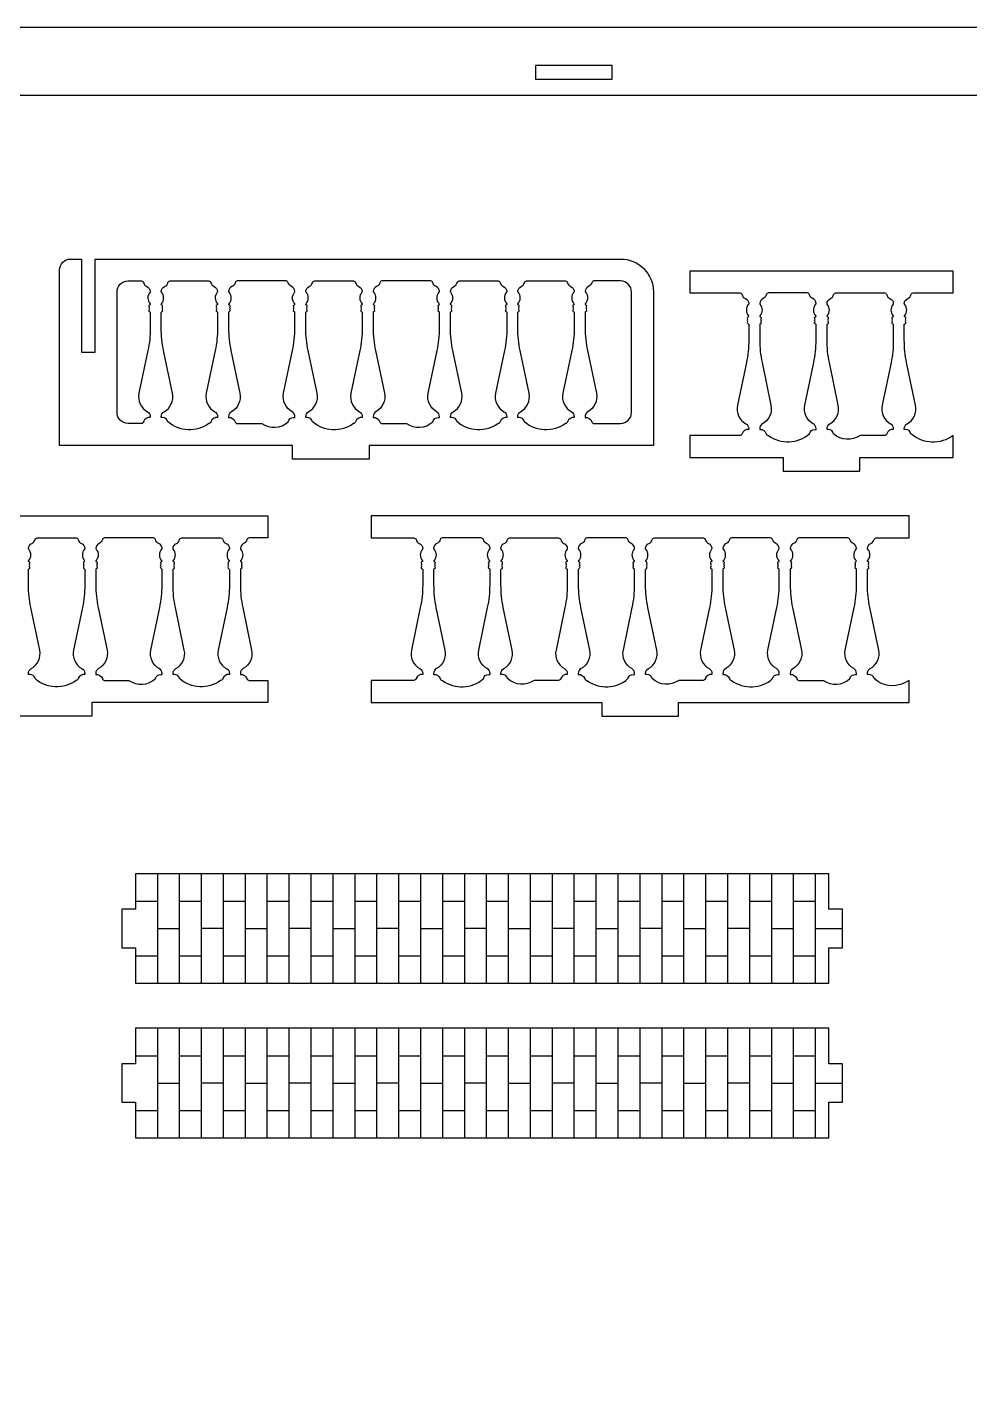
# Model space of a CAD drawing. Extents: x 9591 to 9820, y 1050 to 1177.
# Drawn here: x 9667.24 to 9684.44, y 1120.48 to 1145.18 of the extents above; entities that cross this region are included whole.
import ezdxf

# ---------------------------------------------------------------- set-up
doc = ezdxf.new("R2010")
doc.units = 0
doc.header["$MEASUREMENT"] = 0
doc.layers.add('LAYER_1', color=18, linetype='CONTINUOUS')

msp = doc.modelspace()

# ---------------------------------------------------------------- linework, layer by layer
at = {"layer": 'LAYER_1'}
for points in [[(9651.843, 1143.931), (9651.843, 1120.481), (9650.593, 1120.481), (9650.593, 1145.181), (9703.843, 1145.181), (9703.843, 1120.481), (9702.593, 1120.481), (9702.593, 1143.931)], [(9676.518, 1144.231), (9677.918, 1144.231), (9677.918, 1144.481), (9676.518, 1144.481)], [(9681.869, 1129.735), (9669.219, 1129.735), (9669.219, 1129.085), (9668.969, 1129.085), (9668.969, 1128.385), (9669.219, 1128.385), (9669.219, 1127.735), (9681.869, 1127.735), (9681.869, 1128.385), (9682.119, 1128.385), (9682.119, 1129.085), (9681.869, 1129.085)], [(9681.869, 1126.914), (9669.219, 1126.914), (9669.219, 1126.264), (9668.969, 1126.264), (9668.969, 1125.564), (9669.219, 1125.564), (9669.219, 1124.914), (9681.869, 1124.914), (9681.869, 1125.564), (9682.119, 1125.564), (9682.119, 1126.264), (9681.869, 1126.264)]]:
    msp.add_lwpolyline(points, close=True, dxfattribs=at)
for points in [[(9668.035, 1140.949), (9668.235, 1140.949), (9668.235, 1139.249), (9668.485, 1139.249), (9668.485, 1140.949), (9678.068, 1140.949, -0.414214), (9678.668, 1140.349), (9678.668, 1137.549), (9673.485, 1137.549), (9673.485, 1137.299), (9672.085, 1137.299), (9672.085, 1137.549), (9667.835, 1137.549), (9667.835, 1140.749, -0.414214)], [(9684.138, 1137.33), (9684.138, 1137.73, -0.352171), (9683.365, 1137.761, 0.352171), (9683.267, 1137.84), (9683.244, 1137.84), (9683.244, 1137.856, -0.272519), (9683.296, 1137.944, 0.328849), (9683.45, 1138.281), (9683.287, 1139.059, -0.051698), (9683.244, 1139.469), (9683.244, 1139.755, -0.366837), (9683.253, 1139.765, 0.600564), (9683.265, 1139.802, -0.39765), (9683.265, 1139.815, 0.39765), (9683.265, 1139.846, -0.39765), (9683.265, 1139.859, 0.594353), (9683.253, 1139.896, -0.584261), (9683.247, 1139.912, 0.375636), (9683.249, 1140.124, -0.187098), (9683.244, 1140.138, -0.294683), (9683.306, 1140.227, 0.244569), (9683.365, 1140.298, -0.352171), (9683.404, 1140.33), (9684.138, 1140.33), (9684.138, 1140.73), (9679.331, 1140.73), (9679.331, 1140.33), (9680.247, 1140.33, -0.352171), (9680.286, 1140.298, 0.244569), (9680.345, 1140.227, -0.294683), (9680.406, 1140.138, -0.187098), (9680.402, 1140.124, 0.375636), (9680.403, 1139.912, -0.584261), (9680.398, 1139.896, 0.594353), (9680.386, 1139.859, -0.39765), (9680.386, 1139.846, 0.39765), (9680.386, 1139.815, -0.39765), (9680.386, 1139.802, 0.600564), (9680.398, 1139.765, -0.366837), (9680.406, 1139.755), (9680.406, 1139.469, -0.051698), (9680.364, 1139.059), (9680.201, 1138.281, 0.328849), (9680.355, 1137.944, -0.272519), (9680.406, 1137.856), (9680.406, 1137.84, 0.352171), (9680.286, 1137.761, -0.352171), (9680.247, 1137.73), (9679.331, 1137.73), (9679.331, 1137.33), (9681.035, 1137.33), (9681.035, 1137.08), (9682.435, 1137.08), (9682.435, 1137.33)], [(9669.438, 1138.163, -0.272519), (9669.49, 1138.076), (9669.49, 1138.059, 0.352171), (9669.369, 1137.98, -0.352171), (9669.33, 1137.949), (9669.085, 1137.949, -0.414214), (9668.885, 1138.149), (9668.885, 1140.349, -0.414214), (9669.085, 1140.549), (9669.33, 1140.549, -0.352171), (9669.369, 1140.517, 0.244569), (9669.428, 1140.447, -0.294683), (9669.49, 1140.357, -0.187098), (9669.485, 1140.344, 0.375636), (9669.487, 1140.132, -0.584261), (9669.481, 1140.115, 0.594353), (9669.469, 1140.079, -0.39765), (9669.469, 1140.065, 0.39765), (9669.469, 1140.035, -0.39765), (9669.469, 1140.021, 0.600564), (9669.481, 1139.984, -0.366837), (9669.49, 1139.974), (9669.49, 1139.688, -0.051698), (9669.447, 1139.278), (9669.284, 1138.5, 0.328849)], [(9670.558, 1140.549, -0.352171), (9670.597, 1140.517, 0.244569), (9670.656, 1140.447, -0.294683), (9670.718, 1140.357, -0.187098), (9670.713, 1140.344, 0.375636), (9670.715, 1140.132, -0.584261), (9670.709, 1140.115, 0.594353), (9670.697, 1140.079, -0.39765), (9670.697, 1140.065, 0.39765), (9670.697, 1140.035, -0.39765), (9670.697, 1140.021, 0.600564), (9670.71, 1139.984, -0.366837), (9670.718, 1139.974), (9670.718, 1139.688, -0.051698), (9670.675, 1139.278), (9670.512, 1138.5, 0.328849), (9670.666, 1138.163, -0.272519), (9670.718, 1138.076), (9670.718, 1138.059, 0.352171), (9670.597, 1137.98, -0.352171), (9670.558, 1137.949, -0.352171), (9669.81, 1137.98, 0.352171), (9669.713, 1138.059), (9669.69, 1138.059), (9669.69, 1138.076, -0.272519), (9669.741, 1138.163, 0.328849), (9669.895, 1138.5), (9669.732, 1139.278, -0.051698), (9669.69, 1139.688), (9669.69, 1139.974, -0.366837), (9669.698, 1139.984, 0.600564), (9669.71, 1140.021, -0.39765), (9669.71, 1140.035, 0.39765), (9669.71, 1140.065, -0.39765), (9669.71, 1140.079, 0.594353), (9669.699, 1140.115, -0.584261), (9669.693, 1140.132, 0.375636), (9669.695, 1140.344, -0.187098), (9669.69, 1140.357, -0.294683), (9669.751, 1140.447, 0.244569), (9669.81, 1140.517, -0.352171), (9669.85, 1140.549)], [(9671.523, 1137.949, 0.352171), (9672.007, 1137.98, -0.352171), (9672.105, 1138.059), (9672.128, 1138.059), (9672.128, 1138.076, 0.272519), (9672.076, 1138.163, -0.328849), (9671.922, 1138.5), (9672.085, 1139.278, 0.051698), (9672.128, 1139.688), (9672.128, 1139.974, 0.366837), (9672.119, 1139.984, -0.600564), (9672.107, 1140.021, 0.39765), (9672.107, 1140.035, -0.39765), (9672.107, 1140.065, 0.39765), (9672.107, 1140.079, -0.594353), (9672.119, 1140.115, 0.584261), (9672.125, 1140.132, -0.375636), (9672.123, 1140.344, 0.187098), (9672.128, 1140.357, 0.294683), (9672.066, 1140.447, -0.244569), (9672.007, 1140.517, 0.352171), (9671.968, 1140.549), (9671.078, 1140.549, 0.352171), (9671.039, 1140.517, -0.244569), (9670.979, 1140.447, 0.294683), (9670.918, 1140.357, 0.187098), (9670.923, 1140.344, -0.375636), (9670.921, 1140.132, 0.584261), (9670.927, 1140.115, -0.594353), (9670.939, 1140.079, 0.39765), (9670.939, 1140.065, -0.39765), (9670.939, 1140.035, 0.39765), (9670.939, 1140.021, -0.600564), (9670.926, 1139.984, 0.366837), (9670.918, 1139.974), (9670.918, 1139.688, 0.051698), (9670.961, 1139.278), (9671.124, 1138.5, -0.328849), (9670.969, 1138.163, 0.272519), (9670.918, 1138.076), (9670.918, 1138.059, -0.352171), (9671.039, 1137.98, 0.352171), (9671.078, 1137.949)], [(9673.196, 1140.549, -0.352171), (9673.235, 1140.517, 0.244569), (9673.294, 1140.447, -0.294683), (9673.356, 1140.357, -0.187098), (9673.351, 1140.344, 0.375636), (9673.353, 1140.132, -0.584261), (9673.347, 1140.115, 0.594353), (9673.335, 1140.079, -0.39765), (9673.335, 1140.065, 0.39765), (9673.335, 1140.035, -0.39765), (9673.335, 1140.021, 0.600564), (9673.348, 1139.984, -0.366837), (9673.356, 1139.974), (9673.356, 1139.688, -0.051698), (9673.313, 1139.278), (9673.15, 1138.5, 0.328849), (9673.304, 1138.163, -0.272519), (9673.356, 1138.076), (9673.356, 1138.059, 0.352171), (9673.235, 1137.98, -0.352171), (9673.196, 1137.949, -0.352171), (9672.448, 1137.98, 0.352171), (9672.351, 1138.059), (9672.328, 1138.059), (9672.328, 1138.076, -0.272519), (9672.379, 1138.163, 0.328849), (9672.533, 1138.5), (9672.37, 1139.278, -0.051698), (9672.328, 1139.688), (9672.328, 1139.974, -0.366837), (9672.336, 1139.984, 0.600564), (9672.348, 1140.021, -0.39765), (9672.348, 1140.035, 0.39765), (9672.348, 1140.065, -0.39765), (9672.348, 1140.079, 0.594353), (9672.336, 1140.115, -0.584261), (9672.331, 1140.132, 0.375636), (9672.333, 1140.344, -0.187098), (9672.328, 1140.357, -0.294683), (9672.389, 1140.447, 0.244569), (9672.448, 1140.517, -0.352171), (9672.487, 1140.549)], [(9674.161, 1137.949, 0.352171), (9674.645, 1137.98, -0.352171), (9674.743, 1138.059), (9674.766, 1138.059), (9674.766, 1138.076, 0.272519), (9674.714, 1138.163, -0.328849), (9674.56, 1138.5), (9674.723, 1139.278, 0.051698), (9674.766, 1139.688), (9674.766, 1139.974, 0.366837), (9674.757, 1139.984, -0.600564), (9674.745, 1140.021, 0.39765), (9674.745, 1140.035, -0.39765), (9674.745, 1140.065, 0.39765), (9674.745, 1140.079, -0.594353), (9674.757, 1140.115, 0.584261), (9674.762, 1140.132, -0.375636), (9674.761, 1140.344, 0.187098), (9674.766, 1140.357, 0.294683), (9674.704, 1140.447, -0.244569), (9674.645, 1140.517, 0.352171), (9674.606, 1140.549), (9673.716, 1140.549, 0.352171), (9673.677, 1140.517, -0.244569), (9673.617, 1140.447, 0.294683), (9673.556, 1140.357, 0.187098), (9673.561, 1140.344, -0.375636), (9673.559, 1140.132, 0.584261), (9673.565, 1140.115, -0.594353), (9673.577, 1140.079, 0.39765), (9673.577, 1140.065, -0.39765), (9673.577, 1140.035, 0.39765), (9673.577, 1140.021, -0.600564), (9673.564, 1139.984, 0.366837), (9673.556, 1139.974), (9673.556, 1139.688, 0.051698), (9673.598, 1139.278), (9673.761, 1138.5, -0.328849), (9673.607, 1138.163, 0.272519), (9673.556, 1138.076), (9673.556, 1138.059, -0.352171), (9673.677, 1137.98, 0.352171), (9673.716, 1137.949)], [(9675.873, 1140.517, 0.244569), (9675.932, 1140.447, -0.294683), (9675.994, 1140.357, -0.187098), (9675.989, 1140.344, 0.375636), (9675.991, 1140.132, -0.584261), (9675.985, 1140.115, 0.594353), (9675.973, 1140.079, -0.39765), (9675.973, 1140.065, 0.39765), (9675.973, 1140.035, -0.39765), (9675.973, 1140.021, 0.600564), (9675.985, 1139.984, -0.366837), (9675.994, 1139.974), (9675.994, 1139.688, -0.051698), (9675.951, 1139.278), (9675.788, 1138.5, 0.328849), (9675.942, 1138.163, -0.272519), (9675.994, 1138.076), (9675.994, 1138.059, 0.352171), (9675.873, 1137.98, -0.352171), (9675.834, 1137.949, -0.352171), (9675.086, 1137.98, 0.352171), (9674.989, 1138.059), (9674.966, 1138.059), (9674.966, 1138.076, -0.272519), (9675.017, 1138.163, 0.328849), (9675.171, 1138.5), (9675.008, 1139.278, -0.051698), (9674.966, 1139.688), (9674.966, 1139.974, -0.366837), (9674.974, 1139.984, 0.600564), (9674.986, 1140.021, -0.39765), (9674.986, 1140.035, 0.39765), (9674.986, 1140.065, -0.39765), (9674.986, 1140.079, 0.594353), (9674.974, 1140.115, -0.584261), (9674.969, 1140.132, 0.375636), (9674.97, 1140.344, -0.187098), (9674.966, 1140.357, -0.294683), (9675.027, 1140.447, 0.244569), (9675.086, 1140.517, -0.352171), (9675.125, 1140.549), (9675.834, 1140.549, -0.352171)], [(9676.199, 1140.344, -0.187098), (9676.194, 1140.357, -0.294683), (9676.255, 1140.447, 0.244569), (9676.314, 1140.517, -0.352171), (9676.354, 1140.549), (9677.062, 1140.549, -0.352171), (9677.101, 1140.517, 0.244569), (9677.16, 1140.447, -0.294683), (9677.222, 1140.357, -0.187098), (9677.217, 1140.344, 0.375636), (9677.219, 1140.132, -0.584261), (9677.213, 1140.115, 0.594353), (9677.201, 1140.079, -0.39765), (9677.201, 1140.065, 0.39765), (9677.201, 1140.035, -0.39765), (9677.201, 1140.021, 0.600564), (9677.214, 1139.984, -0.366837), (9677.222, 1139.974), (9677.222, 1139.688, -0.051698), (9677.179, 1139.278), (9677.016, 1138.5, 0.328849), (9677.171, 1138.163, -0.272519), (9677.222, 1138.076), (9677.222, 1138.059, 0.352171), (9677.101, 1137.98, -0.352171), (9677.062, 1137.949, -0.352171), (9676.314, 1137.98, 0.352171), (9676.217, 1138.059), (9676.194, 1138.059), (9676.194, 1138.076, -0.272519), (9676.245, 1138.163, 0.328849), (9676.399, 1138.5), (9676.236, 1139.278, -0.051698), (9676.194, 1139.688), (9676.194, 1139.974, -0.366837), (9676.202, 1139.984, 0.600564), (9676.214, 1140.021, -0.39765), (9676.214, 1140.035, 0.39765), (9676.214, 1140.065, -0.39765), (9676.214, 1140.079, 0.594353), (9676.203, 1140.115, -0.584261), (9676.197, 1140.132, 0.375636)], [(9677.422, 1140.357, 0.187098), (9677.427, 1140.344, -0.375636), (9677.425, 1140.132, 0.584261), (9677.431, 1140.115, -0.594353), (9677.443, 1140.079, 0.39765), (9677.443, 1140.065, -0.39765), (9677.443, 1140.035, 0.39765), (9677.443, 1140.021, -0.600564), (9677.43, 1139.984, 0.366837), (9677.422, 1139.974), (9677.422, 1139.688, 0.051698), (9677.465, 1139.278), (9677.628, 1138.5, -0.328849), (9677.473, 1138.163, 0.272519), (9677.422, 1138.076), (9677.422, 1138.059, -0.352171), (9677.543, 1137.98, 0.352171), (9677.582, 1137.949), (9678.068, 1137.949, 0.414214), (9678.268, 1138.149), (9678.268, 1140.349, 0.414214), (9678.068, 1140.549), (9677.582, 1140.549, 0.352171), (9677.543, 1140.517, -0.244569), (9677.484, 1140.447, 0.294683)], [(9681.475, 1140.33), (9680.766, 1140.33, 0.352171), (9680.727, 1140.298, -0.244569), (9680.668, 1140.227, 0.294683), (9680.607, 1140.138, 0.187098), (9680.611, 1140.124, -0.375636), (9680.61, 1139.912, 0.584261), (9680.615, 1139.896, -0.594353), (9680.627, 1139.859, 0.39765), (9680.627, 1139.846, -0.39765), (9680.627, 1139.815, 0.39765), (9680.627, 1139.802, -0.600564), (9680.615, 1139.765, 0.366837), (9680.606, 1139.755), (9680.606, 1139.469, 0.051698), (9680.649, 1139.059), (9680.812, 1138.281, -0.328849), (9680.658, 1137.944, 0.272519), (9680.606, 1137.856), (9680.606, 1137.84, -0.352171), (9680.727, 1137.761, 0.352171), (9680.766, 1137.73, 0.352171), (9681.514, 1137.761, -0.352171), (9681.612, 1137.84), (9681.635, 1137.84), (9681.635, 1137.856, 0.272519), (9681.583, 1137.944, -0.328849), (9681.429, 1138.281), (9681.592, 1139.059, 0.051698), (9681.635, 1139.469), (9681.635, 1139.755, 0.366837), (9681.626, 1139.765, -0.600564), (9681.614, 1139.802, 0.39765), (9681.614, 1139.815, -0.39765), (9681.614, 1139.846, 0.39765), (9681.614, 1139.859, -0.594353), (9681.626, 1139.896, 0.584261), (9681.632, 1139.912, -0.375636), (9681.63, 1140.124, 0.187098), (9681.635, 1140.138, 0.294683), (9681.573, 1140.227, -0.244569), (9681.514, 1140.298, 0.352171)], [(9682.44, 1137.73, -0.352171), (9681.955, 1137.761, 0.352171), (9681.858, 1137.84), (9681.835, 1137.84), (9681.835, 1137.856, -0.272519), (9681.886, 1137.944, 0.328849), (9682.04, 1138.281), (9681.877, 1139.059, -0.051698), (9681.835, 1139.469), (9681.835, 1139.755, -0.366837), (9681.843, 1139.765, 0.600564), (9681.855, 1139.802, -0.39765), (9681.855, 1139.815, 0.39765), (9681.855, 1139.846, -0.39765), (9681.855, 1139.859, 0.594353), (9681.843, 1139.896, -0.584261), (9681.838, 1139.912, 0.375636), (9681.84, 1140.124, -0.187098), (9681.835, 1140.138, -0.294683), (9681.896, 1140.227, 0.244569), (9681.955, 1140.298, -0.352171), (9681.994, 1140.33), (9682.885, 1140.33, -0.352171), (9682.924, 1140.298, 0.244569), (9682.983, 1140.227, -0.294683), (9683.044, 1140.138, -0.187098), (9683.04, 1140.124, 0.375636), (9683.041, 1139.912, -0.584261), (9683.036, 1139.896, 0.594353), (9683.024, 1139.859, -0.39765), (9683.024, 1139.846, 0.39765), (9683.024, 1139.815, -0.39765), (9683.024, 1139.802, 0.600564), (9683.036, 1139.765, -0.366837), (9683.044, 1139.755), (9683.044, 1139.469, -0.051698), (9683.002, 1139.059), (9682.839, 1138.281, 0.328849), (9682.993, 1137.944, -0.272519), (9683.044, 1137.856), (9683.044, 1137.84, 0.352171), (9682.924, 1137.761, -0.352171), (9682.885, 1137.73)], [(9677.725, 1132.861), (9677.725, 1132.611), (9679.125, 1132.611), (9679.125, 1132.861), (9683.332, 1132.861), (9683.332, 1133.261, -0.352171), (9682.693, 1133.293, 0.352171), (9682.595, 1133.371), (9682.572, 1133.371), (9682.572, 1133.388, -0.272519), (9682.624, 1133.476, 0.328849), (9682.778, 1133.813), (9682.615, 1134.59, -0.051698), (9682.572, 1135.001), (9682.572, 1135.287, -0.366837), (9682.581, 1135.297, 0.600564), (9682.593, 1135.334, -0.39765), (9682.593, 1135.347, 0.39765), (9682.593, 1135.377, -0.39765), (9682.593, 1135.391, 0.594353), (9682.581, 1135.428, -0.584261), (9682.575, 1135.444, 0.375636), (9682.577, 1135.656, -0.187098), (9682.572, 1135.67, -0.294683), (9682.634, 1135.759, 0.244569), (9682.693, 1135.83, -0.352171), (9682.732, 1135.861), (9683.332, 1135.861), (9683.332, 1136.261), (9673.518, 1136.261), (9673.518, 1135.861), (9674.299, 1135.861, -0.352171), (9674.338, 1135.83, 0.244569), (9674.397, 1135.759, -0.294683), (9674.459, 1135.67, -0.187098), (9674.454, 1135.656, 0.375636), (9674.456, 1135.444, -0.584261), (9674.45, 1135.428, 0.594353), (9674.438, 1135.391, -0.39765), (9674.438, 1135.377, 0.39765), (9674.438, 1135.347, -0.39765), (9674.438, 1135.334, 0.600564), (9674.45, 1135.297, -0.366837), (9674.459, 1135.287), (9674.459, 1135.001, -0.051698), (9674.416, 1134.59), (9674.253, 1133.813, 0.328849), (9674.407, 1133.476, -0.272519), (9674.459, 1133.388), (9674.459, 1133.371, 0.352171), (9674.338, 1133.293, -0.352171), (9674.299, 1133.261), (9673.518, 1133.261), (9673.518, 1132.861)], [(9668.136, 1135.861, -0.352171), (9668.175, 1135.83, 0.244569), (9668.234, 1135.759, -0.294683), (9668.296, 1135.67, -0.187098), (9668.291, 1135.656, 0.375636), (9668.293, 1135.444, -0.584261), (9668.287, 1135.428, 0.594353), (9668.275, 1135.391, -0.39765), (9668.275, 1135.377, 0.39765), (9668.275, 1135.347, -0.39765), (9668.275, 1135.334, 0.600564), (9668.287, 1135.297, -0.366837), (9668.296, 1135.287), (9668.296, 1135.001, -0.051698), (9668.253, 1134.59), (9668.09, 1133.813, 0.328849), (9668.244, 1133.476, -0.272519), (9668.296, 1133.388), (9668.296, 1133.371, 0.352171), (9668.175, 1133.293, -0.352171), (9668.136, 1133.261, -0.352171), (9667.388, 1133.293, 0.352171), (9667.291, 1133.371), (9667.268, 1133.371), (9667.268, 1133.388, -0.272519), (9667.319, 1133.476, 0.328849), (9667.473, 1133.813), (9667.31, 1134.59, -0.051698), (9667.268, 1135.001), (9667.268, 1135.287, -0.366837), (9667.276, 1135.297, 0.600564), (9667.288, 1135.334, -0.39765), (9667.288, 1135.347, 0.39765), (9667.288, 1135.377, -0.39765), (9667.288, 1135.391, 0.594353), (9667.276, 1135.428, -0.584261), (9667.271, 1135.444, 0.375636), (9667.272, 1135.656, -0.187098), (9667.268, 1135.67, -0.294683), (9667.329, 1135.759, 0.244569), (9667.388, 1135.83, -0.352171), (9667.427, 1135.861)], [(9669.101, 1133.261, 0.352171), (9669.585, 1133.293, -0.352171), (9669.682, 1133.371), (9669.705, 1133.371), (9669.705, 1133.388, 0.272519), (9669.654, 1133.476, -0.328849), (9669.5, 1133.813), (9669.663, 1134.59, 0.051698), (9669.705, 1135.001), (9669.705, 1135.287, 0.366837), (9669.697, 1135.297, -0.600564), (9669.685, 1135.334, 0.39765), (9669.685, 1135.347, -0.39765), (9669.685, 1135.377, 0.39765), (9669.685, 1135.391, -0.594353), (9669.697, 1135.428, 0.584261), (9669.702, 1135.444, -0.375636), (9669.701, 1135.656, 0.187098), (9669.705, 1135.67, 0.294683), (9669.644, 1135.759, -0.244569), (9669.585, 1135.83, 0.352171), (9669.546, 1135.861), (9668.655, 1135.861, 0.352171), (9668.616, 1135.83, -0.244569), (9668.557, 1135.759, 0.294683), (9668.496, 1135.67, 0.187098), (9668.501, 1135.656, -0.375636), (9668.499, 1135.444, 0.584261), (9668.504, 1135.428, -0.594353), (9668.516, 1135.391, 0.39765), (9668.516, 1135.377, -0.39765), (9668.516, 1135.347, 0.39765), (9668.516, 1135.334, -0.600564), (9668.504, 1135.297, 0.366837), (9668.496, 1135.287), (9668.496, 1135.001, 0.051698), (9668.538, 1134.59), (9668.701, 1133.813, -0.328849), (9668.547, 1133.476, 0.272519), (9668.496, 1133.388), (9668.496, 1133.371, -0.352171), (9668.616, 1133.293, 0.352171), (9668.655, 1133.261)], [(9670.774, 1135.861, -0.352171), (9670.813, 1135.83, 0.244569), (9670.872, 1135.759, -0.294683), (9670.934, 1135.67, -0.187098), (9670.929, 1135.656, 0.375636), (9670.931, 1135.444, -0.584261), (9670.925, 1135.428, 0.594353), (9670.913, 1135.391, -0.39765), (9670.913, 1135.377, 0.39765), (9670.913, 1135.347, -0.39765), (9670.913, 1135.334, 0.600564), (9670.925, 1135.297, -0.366837), (9670.934, 1135.287), (9670.934, 1135.001, -0.051698), (9670.891, 1134.59), (9670.728, 1133.813, 0.328849), (9670.882, 1133.476, -0.272519), (9670.934, 1133.388), (9670.934, 1133.371, 0.352171), (9670.813, 1133.293, -0.352171), (9670.774, 1133.261, -0.352171), (9670.026, 1133.293, 0.352171), (9669.928, 1133.371), (9669.905, 1133.371), (9669.905, 1133.388, -0.272519), (9669.957, 1133.476, 0.328849), (9670.111, 1133.813), (9669.948, 1134.59, -0.051698), (9669.905, 1135.001), (9669.905, 1135.287, -0.366837), (9669.914, 1135.297, 0.600564), (9669.926, 1135.334, -0.39765), (9669.926, 1135.347, 0.39765), (9669.926, 1135.377, -0.39765), (9669.926, 1135.391, 0.594353), (9669.914, 1135.428, -0.584261), (9669.909, 1135.444, 0.375636), (9669.91, 1135.656, -0.187098), (9669.905, 1135.67, -0.294683), (9669.967, 1135.759, 0.244569), (9670.026, 1135.83, -0.352171), (9670.065, 1135.861)], [(9675.527, 1135.861), (9674.818, 1135.861, 0.352171), (9674.779, 1135.83, -0.244569), (9674.72, 1135.759, 0.294683), (9674.659, 1135.67, 0.187098), (9674.664, 1135.656, -0.375636), (9674.662, 1135.444, 0.584261), (9674.667, 1135.428, -0.594353), (9674.679, 1135.391, 0.39765), (9674.679, 1135.377, -0.39765), (9674.679, 1135.347, 0.39765), (9674.679, 1135.334, -0.600564), (9674.667, 1135.297, 0.366837), (9674.659, 1135.287), (9674.659, 1135.001, 0.051698), (9674.701, 1134.59), (9674.864, 1133.813, -0.328849), (9674.71, 1133.476, 0.272519), (9674.659, 1133.388), (9674.659, 1133.371, -0.352171), (9674.779, 1133.293, 0.352171), (9674.818, 1133.261, 0.352171), (9675.566, 1133.293, -0.352171), (9675.664, 1133.371), (9675.687, 1133.371), (9675.687, 1133.388, 0.272519), (9675.635, 1133.476, -0.328849), (9675.481, 1133.813), (9675.644, 1134.59, 0.051698), (9675.687, 1135.001), (9675.687, 1135.287, 0.366837), (9675.678, 1135.297, -0.600564), (9675.666, 1135.334, 0.39765), (9675.666, 1135.347, -0.39765), (9675.666, 1135.377, 0.39765), (9675.666, 1135.391, -0.594353), (9675.678, 1135.428, 0.584261), (9675.684, 1135.444, -0.375636), (9675.682, 1135.656, 0.187098), (9675.687, 1135.67, 0.294683), (9675.625, 1135.759, -0.244569), (9675.566, 1135.83, 0.352171)], [(9676.492, 1133.261, -0.352171), (9676.008, 1133.293, 0.352171), (9675.91, 1133.371), (9675.887, 1133.371), (9675.887, 1133.388, -0.272519), (9675.938, 1133.476, 0.328849), (9676.092, 1133.813), (9675.929, 1134.59, -0.051698), (9675.887, 1135.001), (9675.887, 1135.287, -0.366837), (9675.895, 1135.297, 0.600564), (9675.908, 1135.334, -0.39765), (9675.908, 1135.347, 0.39765), (9675.908, 1135.377, -0.39765), (9675.908, 1135.391, 0.594353), (9675.896, 1135.428, -0.584261), (9675.89, 1135.444, 0.375636), (9675.892, 1135.656, -0.187098), (9675.887, 1135.67, -0.294683), (9675.948, 1135.759, 0.244569), (9676.008, 1135.83, -0.352171), (9676.047, 1135.861), (9676.937, 1135.861, -0.352171), (9676.976, 1135.83, 0.244569), (9677.035, 1135.759, -0.294683), (9677.097, 1135.67, -0.187098), (9677.092, 1135.656, 0.375636), (9677.093, 1135.444, -0.584261), (9677.088, 1135.428, 0.594353), (9677.076, 1135.391, -0.39765), (9677.076, 1135.377, 0.39765), (9677.076, 1135.347, -0.39765), (9677.076, 1135.334, 0.600564), (9677.088, 1135.297, -0.366837), (9677.097, 1135.287), (9677.097, 1135.001, -0.051698), (9677.054, 1134.59), (9676.891, 1133.813, 0.328849), (9677.045, 1133.476, -0.272519), (9677.097, 1133.388), (9677.097, 1133.371, 0.352171), (9676.976, 1133.293, -0.352171), (9676.937, 1133.261)], [(9678.165, 1135.861), (9677.456, 1135.861, 0.352171), (9677.417, 1135.83, -0.244569), (9677.358, 1135.759, 0.294683), (9677.297, 1135.67, 0.187098), (9677.301, 1135.656, -0.375636), (9677.3, 1135.444, 0.584261), (9677.305, 1135.428, -0.594353), (9677.317, 1135.391, 0.39765), (9677.317, 1135.377, -0.39765), (9677.317, 1135.347, 0.39765), (9677.317, 1135.334, -0.600564), (9677.305, 1135.297, 0.366837), (9677.297, 1135.287), (9677.297, 1135.001, 0.051698), (9677.339, 1134.59), (9677.502, 1133.813, -0.328849), (9677.348, 1133.476, 0.272519), (9677.297, 1133.388), (9677.297, 1133.371, -0.352171), (9677.417, 1133.293, 0.352171), (9677.456, 1133.261, 0.352171), (9678.204, 1133.293, -0.352171), (9678.302, 1133.371), (9678.325, 1133.371), (9678.325, 1133.388, 0.272519), (9678.273, 1133.476, -0.328849), (9678.119, 1133.813), (9678.282, 1134.59, 0.051698), (9678.325, 1135.001), (9678.325, 1135.287, 0.366837), (9678.316, 1135.297, -0.600564), (9678.304, 1135.334, 0.39765), (9678.304, 1135.347, -0.39765), (9678.304, 1135.377, 0.39765), (9678.304, 1135.391, -0.594353), (9678.316, 1135.428, 0.584261), (9678.322, 1135.444, -0.375636), (9678.32, 1135.656, 0.187098), (9678.325, 1135.67, 0.294683), (9678.263, 1135.759, -0.244569), (9678.204, 1135.83, 0.352171)], [(9679.13, 1133.261, -0.352171), (9678.645, 1133.293, 0.352171), (9678.548, 1133.371), (9678.525, 1133.371), (9678.525, 1133.388, -0.272519), (9678.576, 1133.476, 0.328849), (9678.73, 1133.813), (9678.567, 1134.59, -0.051698), (9678.525, 1135.001), (9678.525, 1135.287, -0.366837), (9678.533, 1135.297, 0.600564), (9678.545, 1135.334, -0.39765), (9678.545, 1135.347, 0.39765), (9678.545, 1135.377, -0.39765), (9678.545, 1135.391, 0.594353), (9678.534, 1135.428, -0.584261), (9678.528, 1135.444, 0.375636), (9678.53, 1135.656, -0.187098), (9678.525, 1135.67, -0.294683), (9678.586, 1135.759, 0.244569), (9678.645, 1135.83, -0.352171), (9678.685, 1135.861), (9679.575, 1135.861, -0.352171), (9679.614, 1135.83, 0.244569), (9679.673, 1135.759, -0.294683), (9679.734, 1135.67, -0.187098), (9679.73, 1135.656, 0.375636), (9679.731, 1135.444, -0.584261), (9679.726, 1135.428, 0.594353), (9679.714, 1135.391, -0.39765), (9679.714, 1135.377, 0.39765), (9679.714, 1135.347, -0.39765), (9679.714, 1135.334, 0.600564), (9679.726, 1135.297, -0.366837), (9679.734, 1135.287), (9679.734, 1135.001, -0.051698), (9679.692, 1134.59), (9679.529, 1133.813, 0.328849), (9679.683, 1133.476, -0.272519), (9679.734, 1133.388), (9679.734, 1133.371, 0.352171), (9679.614, 1133.293, -0.352171), (9679.575, 1133.261)], [(9680.803, 1135.861), (9680.094, 1135.861, 0.352171), (9680.055, 1135.83, -0.244569), (9679.996, 1135.759, 0.294683), (9679.934, 1135.67, 0.187098), (9679.939, 1135.656, -0.375636), (9679.938, 1135.444, 0.584261), (9679.943, 1135.428, -0.594353), (9679.955, 1135.391, 0.39765), (9679.955, 1135.377, -0.39765), (9679.955, 1135.347, 0.39765), (9679.955, 1135.334, -0.600564), (9679.943, 1135.297, 0.366837), (9679.934, 1135.287), (9679.934, 1135.001, 0.051698), (9679.977, 1134.59), (9680.14, 1133.813, -0.328849), (9679.986, 1133.476, 0.272519), (9679.934, 1133.388), (9679.934, 1133.371, -0.352171), (9680.055, 1133.293, 0.352171), (9680.094, 1133.261, 0.352171), (9680.842, 1133.293, -0.352171), (9680.94, 1133.371), (9680.963, 1133.371), (9680.963, 1133.388, 0.272519), (9680.911, 1133.476, -0.328849), (9680.757, 1133.813), (9680.92, 1134.59, 0.051698), (9680.963, 1135.001), (9680.963, 1135.287, 0.366837), (9680.954, 1135.297, -0.600564), (9680.942, 1135.334, 0.39765), (9680.942, 1135.347, -0.39765), (9680.942, 1135.377, 0.39765), (9680.942, 1135.391, -0.594353), (9680.954, 1135.428, 0.584261), (9680.96, 1135.444, -0.375636), (9680.958, 1135.656, 0.187098), (9680.963, 1135.67, 0.294683), (9680.901, 1135.759, -0.244569), (9680.842, 1135.83, 0.352171)], [(9681.768, 1133.261, 0.352171), (9682.252, 1133.293, -0.352171), (9682.349, 1133.371), (9682.372, 1133.371), (9682.372, 1133.388, 0.272519), (9682.321, 1133.476, -0.328849), (9682.167, 1133.813), (9682.33, 1134.59, 0.051698), (9682.372, 1135.001), (9682.372, 1135.287, 0.366837), (9682.364, 1135.297, -0.600564), (9682.352, 1135.334, 0.39765), (9682.352, 1135.347, -0.39765), (9682.352, 1135.377, 0.39765), (9682.352, 1135.391, -0.594353), (9682.364, 1135.428, 0.584261), (9682.369, 1135.444, -0.375636), (9682.367, 1135.656, 0.187098), (9682.372, 1135.67, 0.294683), (9682.311, 1135.759, -0.244569), (9682.252, 1135.83, 0.352171), (9682.213, 1135.861), (9681.322, 1135.861, 0.352171), (9681.283, 1135.83, -0.244569), (9681.224, 1135.759, 0.294683), (9681.163, 1135.67, 0.187098), (9681.168, 1135.656, -0.375636), (9681.166, 1135.444, 0.584261), (9681.171, 1135.428, -0.594353), (9681.183, 1135.391, 0.39765), (9681.183, 1135.377, -0.39765), (9681.183, 1135.347, 0.39765), (9681.183, 1135.334, -0.600564), (9681.171, 1135.297, 0.366837), (9681.163, 1135.287), (9681.163, 1135.001, 0.051698), (9681.205, 1134.59), (9681.368, 1133.813, -0.328849), (9681.214, 1133.476, 0.272519), (9681.163, 1133.388), (9681.163, 1133.371, -0.352171), (9681.283, 1133.293, 0.352171), (9681.322, 1133.261)]]:
    msp.add_lwpolyline(points, format="xyb", close=True, dxfattribs=at)
msp.add_lwpolyline([(9663.818, 1136.261), (9671.632, 1136.261), (9671.632, 1135.861), (9671.293, 1135.861, 0.352171), (9671.254, 1135.83, -0.244569), (9671.195, 1135.759, 0.294683), (9671.134, 1135.67, 0.187098), (9671.138, 1135.656, -0.375636), (9671.137, 1135.444, 0.584261), (9671.142, 1135.428, -0.594353), (9671.154, 1135.391, 0.39765), (9671.154, 1135.377, -0.39765), (9671.154, 1135.347, 0.39765), (9671.154, 1135.334, -0.600564), (9671.142, 1135.297, 0.366837), (9671.134, 1135.287), (9671.134, 1135.001, 0.051698), (9671.176, 1134.59), (9671.339, 1133.813, -0.328849), (9671.185, 1133.476, 0.272519), (9671.134, 1133.388), (9671.134, 1133.371, -0.352171), (9671.254, 1133.293, 0.352171), (9671.293, 1133.261), (9671.632, 1133.261), (9671.632, 1132.861), (9668.425, 1132.861), (9668.425, 1132.611), (9667.025, 1132.611)], format="xyb", dxfattribs=at)
for points in [[(9669.619, 1129.735), (9669.619, 1127.735)], [(9670.019, 1129.735), (9670.019, 1127.735)], [(9670.419, 1129.735), (9670.419, 1127.735)], [(9670.819, 1129.735), (9670.819, 1127.735)], [(9671.219, 1129.735), (9671.219, 1127.735)], [(9671.619, 1129.735), (9671.619, 1127.735)], [(9672.019, 1129.735), (9672.019, 1127.735)], [(9672.419, 1129.735), (9672.419, 1127.735)], [(9672.819, 1129.735), (9672.819, 1127.735)], [(9673.219, 1129.735), (9673.219, 1127.735)], [(9673.619, 1129.735), (9673.619, 1127.735)], [(9674.019, 1129.735), (9674.019, 1127.735)], [(9674.419, 1129.735), (9674.419, 1127.735)], [(9674.819, 1129.735), (9674.819, 1127.735)], [(9675.219, 1129.735), (9675.219, 1127.735)], [(9675.619, 1129.735), (9675.619, 1127.735)], [(9676.019, 1129.735), (9676.019, 1127.735)], [(9676.419, 1129.735), (9676.419, 1127.735)], [(9676.819, 1129.735), (9676.819, 1127.735)], [(9677.219, 1129.735), (9677.219, 1127.735)], [(9677.619, 1129.735), (9677.619, 1127.735)], [(9678.019, 1129.735), (9678.019, 1127.735)], [(9678.419, 1129.735), (9678.419, 1127.735)], [(9678.819, 1129.735), (9678.819, 1127.735)], [(9679.219, 1129.735), (9679.219, 1127.735)], [(9679.619, 1129.735), (9679.619, 1127.735)], [(9680.019, 1129.735), (9680.019, 1127.735)], [(9680.419, 1129.735), (9680.419, 1127.735)], [(9680.819, 1129.735), (9680.819, 1127.735)], [(9681.219, 1129.735), (9681.219, 1127.735)], [(9681.619, 1129.735), (9681.619, 1127.735)], [(9669.219, 1129.235), (9669.619, 1129.235)], [(9670.019, 1129.235), (9670.419, 1129.235)], [(9670.819, 1129.235), (9671.219, 1129.235)], [(9671.619, 1129.235), (9672.019, 1129.235)], [(9672.419, 1129.235), (9672.819, 1129.235)], [(9673.219, 1129.235), (9673.619, 1129.235)], [(9674.019, 1129.235), (9674.419, 1129.235)], [(9674.819, 1129.235), (9675.219, 1129.235)], [(9675.619, 1129.235), (9676.019, 1129.235)], [(9676.419, 1129.235), (9676.819, 1129.235)], [(9677.219, 1129.235), (9677.619, 1129.235)], [(9678.019, 1129.235), (9678.419, 1129.235)], [(9678.819, 1129.235), (9679.219, 1129.235)], [(9679.619, 1129.235), (9680.019, 1129.235)], [(9680.419, 1129.235), (9680.819, 1129.235)], [(9681.219, 1129.235), (9681.619, 1129.235)], [(9669.619, 1128.735), (9670.019, 1128.735)], [(9670.819, 1128.735), (9670.419, 1128.735)], [(9671.219, 1128.735), (9671.619, 1128.735)], [(9672.419, 1128.735), (9672.019, 1128.735)], [(9672.819, 1128.735), (9673.219, 1128.735)], [(9674.019, 1128.735), (9673.619, 1128.735)], [(9674.419, 1128.735), (9674.819, 1128.735)], [(9675.619, 1128.735), (9675.219, 1128.735)], [(9676.019, 1128.735), (9676.419, 1128.735)], [(9677.219, 1128.735), (9676.819, 1128.735)], [(9677.619, 1128.735), (9678.019, 1128.735)], [(9678.819, 1128.735), (9678.419, 1128.735)], [(9679.219, 1128.735), (9679.619, 1128.735)], [(9680.419, 1128.735), (9680.019, 1128.735)], [(9680.819, 1128.735), (9681.219, 1128.735)], [(9681.619, 1128.735), (9682.119, 1128.735)], [(9669.219, 1128.235), (9669.619, 1128.235)], [(9670.019, 1128.235), (9670.419, 1128.235)], [(9670.819, 1128.235), (9671.219, 1128.235)], [(9671.619, 1128.235), (9672.019, 1128.235)], [(9672.419, 1128.235), (9672.819, 1128.235)], [(9673.219, 1128.235), (9673.619, 1128.235)], [(9674.019, 1128.235), (9674.419, 1128.235)], [(9674.819, 1128.235), (9675.219, 1128.235)], [(9675.619, 1128.235), (9676.019, 1128.235)], [(9676.419, 1128.235), (9676.819, 1128.235)], [(9677.219, 1128.235), (9677.619, 1128.235)], [(9678.019, 1128.235), (9678.419, 1128.235)], [(9678.819, 1128.235), (9679.219, 1128.235)], [(9679.619, 1128.235), (9680.019, 1128.235)], [(9680.419, 1128.235), (9680.819, 1128.235)], [(9681.219, 1128.235), (9681.619, 1128.235)], [(9669.619, 1126.914), (9669.619, 1124.914)], [(9670.019, 1126.914), (9670.019, 1124.914)], [(9670.419, 1126.914), (9670.419, 1124.914)], [(9670.819, 1126.914), (9670.819, 1124.914)], [(9671.219, 1126.914), (9671.219, 1124.914)], [(9671.619, 1126.914), (9671.619, 1124.914)], [(9672.019, 1126.914), (9672.019, 1124.914)], [(9672.419, 1126.914), (9672.419, 1124.914)], [(9672.819, 1126.914), (9672.819, 1124.914)], [(9673.219, 1126.914), (9673.219, 1124.914)], [(9673.619, 1126.914), (9673.619, 1124.914)], [(9674.019, 1126.914), (9674.019, 1124.914)], [(9674.419, 1126.914), (9674.419, 1124.914)], [(9674.819, 1126.914), (9674.819, 1124.914)], [(9675.219, 1126.914), (9675.219, 1124.914)], [(9675.619, 1126.914), (9675.619, 1124.914)], [(9676.019, 1126.914), (9676.019, 1124.914)], [(9676.419, 1126.914), (9676.419, 1124.914)], [(9676.819, 1126.914), (9676.819, 1124.914)], [(9677.219, 1126.914), (9677.219, 1124.914)], [(9677.619, 1126.914), (9677.619, 1124.914)], [(9678.019, 1126.914), (9678.019, 1124.914)], [(9678.419, 1126.914), (9678.419, 1124.914)], [(9678.819, 1126.914), (9678.819, 1124.914)], [(9679.219, 1126.914), (9679.219, 1124.914)], [(9679.619, 1126.914), (9679.619, 1124.914)], [(9680.019, 1126.914), (9680.019, 1124.914)], [(9680.419, 1126.914), (9680.419, 1124.914)], [(9680.819, 1126.914), (9680.819, 1124.914)], [(9681.219, 1126.914), (9681.219, 1124.914)], [(9681.619, 1126.914), (9681.619, 1124.914)], [(9669.219, 1126.414), (9669.619, 1126.414)], [(9670.019, 1126.414), (9670.419, 1126.414)], [(9670.819, 1126.414), (9671.219, 1126.414)], [(9671.619, 1126.414), (9672.019, 1126.414)], [(9672.419, 1126.414), (9672.819, 1126.414)], [(9673.219, 1126.414), (9673.619, 1126.414)], [(9674.019, 1126.414), (9674.419, 1126.414)], [(9674.819, 1126.414), (9675.219, 1126.414)], [(9675.619, 1126.414), (9676.019, 1126.414)], [(9676.419, 1126.414), (9676.819, 1126.414)], [(9677.219, 1126.414), (9677.619, 1126.414)], [(9678.019, 1126.414), (9678.419, 1126.414)], [(9678.819, 1126.414), (9679.219, 1126.414)], [(9679.619, 1126.414), (9680.019, 1126.414)], [(9680.419, 1126.414), (9680.819, 1126.414)], [(9681.219, 1126.414), (9681.619, 1126.414)], [(9669.619, 1125.914), (9670.019, 1125.914)], [(9670.819, 1125.914), (9670.419, 1125.914)], [(9671.219, 1125.914), (9671.619, 1125.914)], [(9672.419, 1125.914), (9672.019, 1125.914)], [(9672.819, 1125.914), (9673.219, 1125.914)], [(9674.019, 1125.914), (9673.619, 1125.914)], [(9674.419, 1125.914), (9674.819, 1125.914)], [(9675.619, 1125.914), (9675.219, 1125.914)], [(9676.019, 1125.914), (9676.419, 1125.914)], [(9677.219, 1125.914), (9676.819, 1125.914)], [(9677.619, 1125.914), (9678.019, 1125.914)], [(9678.819, 1125.914), (9678.419, 1125.914)], [(9679.219, 1125.914), (9679.619, 1125.914)], [(9680.419, 1125.914), (9680.019, 1125.914)], [(9680.819, 1125.914), (9681.219, 1125.914)], [(9681.619, 1125.914), (9682.119, 1125.914)], [(9669.219, 1125.414), (9669.619, 1125.414)], [(9670.019, 1125.414), (9670.419, 1125.414)], [(9670.819, 1125.414), (9671.219, 1125.414)], [(9671.619, 1125.414), (9672.019, 1125.414)], [(9672.419, 1125.414), (9672.819, 1125.414)], [(9673.219, 1125.414), (9673.619, 1125.414)], [(9674.019, 1125.414), (9674.419, 1125.414)], [(9674.819, 1125.414), (9675.219, 1125.414)], [(9675.619, 1125.414), (9676.019, 1125.414)], [(9676.419, 1125.414), (9676.819, 1125.414)], [(9677.219, 1125.414), (9677.619, 1125.414)], [(9678.019, 1125.414), (9678.419, 1125.414)], [(9678.819, 1125.414), (9679.219, 1125.414)], [(9679.619, 1125.414), (9680.019, 1125.414)], [(9680.419, 1125.414), (9680.819, 1125.414)], [(9681.219, 1125.414), (9681.619, 1125.414)]]:
    msp.add_lwpolyline(points, dxfattribs=at)

doc.saveas('drawing.dxf')
